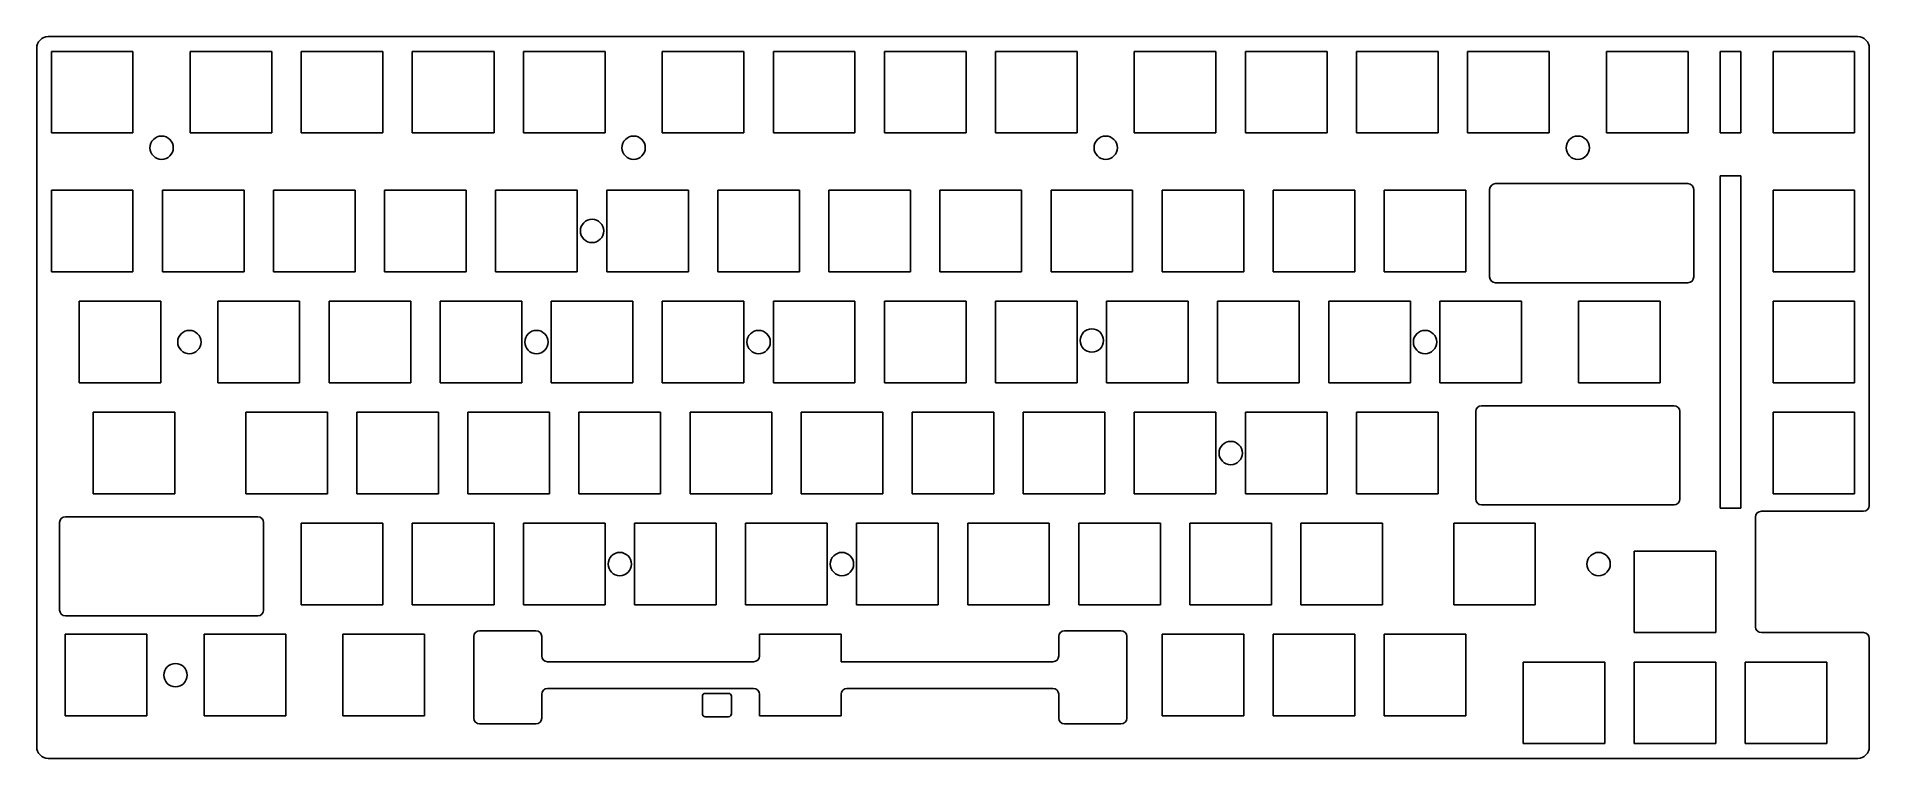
# Model space of a CAD drawing. Extents: x -157 to 157, y -62 to 62.
import ezdxf

# ---------------------------------------------------------------- set-up
doc = ezdxf.new("R2010")
doc.units = 0
doc.layers.add('VISIBLE', color=7, linetype='CONTINUOUS')

msp = doc.modelspace()

# ---------------------------------------------------------------- linework, layer by layer
at = {"layer": 'VISIBLE'}
for p, q in [((-157.16, -59.91), (-157.16, 59.91)), ((-155.16, 61.91), (155.16, 61.91)), ((157.16, -18.52), (157.16, 59.91)), ((-154.64, 59.39), (-154.64, 45.39)), ((-154.64, 59.39), (-140.64, 59.39)), ((-140.64, 59.39), (-140.64, 45.39)), ((-130.82, 59.39), (-130.82, 45.39)), ((-130.82, 59.39), (-116.83, 59.39)), ((-116.83, 59.39), (-116.83, 45.39)), ((-111.78, 59.39), (-111.78, 45.39)), ((-111.78, 59.39), (-97.77, 59.39)), ((-97.77, 59.39), (-97.77, 45.39)), ((-92.73, 59.39), (-92.73, 45.39)), ((-92.73, 59.39), (-78.72, 59.39)), ((-78.72, 59.39), (-78.72, 45.39)), ((-73.68, 59.39), (-73.68, 45.39)), ((-73.68, 59.39), (-59.67, 59.39)), ((-59.67, 59.39), (-59.67, 45.39)), ((-49.86, 59.39), (-49.86, 45.39)), ((-49.86, 59.39), (-35.86, 59.39)), ((-35.86, 59.39), (-35.86, 45.39)), ((-30.81, 59.39), (-30.81, 45.39)), ((-30.81, 59.39), (-16.81, 59.39)), ((-16.81, 59.39), (-16.81, 45.39)), ((-11.76, 59.39), (-11.76, 45.39)), ((-11.76, 59.39), (2.24, 59.39)), ((2.24, 59.39), (2.24, 45.39)), ((7.29, 59.39), (7.29, 45.39)), ((7.29, 59.39), (21.29, 59.39)), ((21.29, 59.39), (21.29, 45.39)), ((31.1, 59.39), (31.1, 45.39)), ((31.1, 59.39), (45.1, 59.39)), ((45.1, 59.39), (45.1, 45.39)), ((50.15, 59.39), (50.15, 45.39)), ((50.15, 59.39), (64.15, 59.39)), ((64.15, 59.39), (64.15, 45.39)), ((69.2, 59.39), (69.2, 45.39)), ((69.2, 59.39), (83.2, 59.39)), ((83.2, 59.39), (83.2, 45.39)), ((88.25, 59.39), (88.25, 45.39)), ((88.25, 59.39), (102.25, 59.39)), ((102.25, 59.39), (102.25, 45.39)), ((112.06, 59.39), (112.06, 45.39)), ((112.06, 59.39), (126.06, 59.39)), ((126.06, 59.39), (126.06, 45.39)), ((131.6, 45.39), (131.6, 59.39)), ((135.1, 59.39), (131.6, 59.39)), ((135.1, 45.39), (135.1, 59.39)), ((140.64, 45.39), (140.64, 59.39)), ((154.64, 59.39), (140.64, 59.39)), ((154.64, 45.39), (154.64, 59.39)), ((-154.64, 45.39), (-140.64, 45.39)), ((-130.82, 45.39), (-116.83, 45.39)), ((-111.78, 45.39), (-97.77, 45.39)), ((-92.73, 45.39), (-78.72, 45.39)), ((-73.68, 45.39), (-59.67, 45.39)), ((-49.86, 45.39), (-35.86, 45.39)), ((-30.81, 45.39), (-16.81, 45.39)), ((-11.76, 45.39), (2.24, 45.39)), ((7.29, 45.39), (21.29, 45.39)), ((31.1, 45.39), (45.1, 45.39)), ((50.15, 45.39), (64.15, 45.39)), ((69.2, 45.39), (83.2, 45.39)), ((88.25, 45.39), (102.25, 45.39)), ((112.06, 45.39), (126.06, 45.39)), ((135.1, 45.39), (131.6, 45.39)), ((154.64, 45.39), (140.64, 45.39)), ((131.6, -18.98), (131.6, 38.02)), ((135.1, 38.02), (131.6, 38.02)), ((135.1, -18.98), (135.1, 38.02)), ((-154.64, 35.58), (-154.64, 21.57)), ((-154.64, 35.58), (-140.64, 35.58)), ((-140.64, 35.58), (-140.64, 21.57)), ((-135.59, 35.58), (-135.59, 21.57)), ((-135.59, 35.58), (-121.59, 35.58)), ((-121.59, 35.58), (-121.59, 21.57)), ((-116.54, 35.58), (-116.54, 21.57)), ((-116.54, 35.58), (-102.54, 35.58)), ((-102.54, 35.58), (-102.54, 21.57)), ((-97.49, 35.58), (-97.49, 21.57)), ((-97.49, 35.58), (-83.49, 35.58)), ((-83.49, 35.58), (-83.49, 21.57)), ((-78.44, 35.58), (-78.44, 21.57)), ((-78.44, 35.58), (-64.44, 35.58)), ((-64.44, 35.58), (-64.44, 21.57)), ((-59.39, 35.58), (-59.39, 21.57)), ((-59.39, 35.58), (-45.39, 35.58)), ((-45.39, 35.58), (-45.39, 21.57)), ((-40.34, 35.58), (-40.34, 21.57)), ((-40.34, 35.58), (-26.34, 35.58)), ((-26.34, 35.58), (-26.34, 21.57)), ((-21.29, 35.58), (-21.29, 21.57)), ((-21.29, 35.58), (-7.29, 35.58)), ((-7.29, 35.58), (-7.29, 21.57)), ((-2.24, 35.58), (-2.24, 21.57)), ((-2.24, 35.58), (11.76, 35.58)), ((11.76, 35.58), (11.76, 21.57)), ((16.81, 35.58), (16.81, 21.57)), ((16.81, 35.58), (30.81, 35.58)), ((30.81, 35.58), (30.81, 21.57)), ((35.86, 35.58), (35.86, 21.57)), ((35.86, 35.58), (49.86, 35.58)), ((49.86, 35.58), (49.86, 21.57)), ((54.91, 35.58), (54.91, 21.57)), ((54.91, 35.58), (68.91, 35.58)), ((68.91, 35.58), (68.91, 21.57)), ((73.96, 35.58), (73.96, 21.57)), ((73.96, 35.58), (87.96, 35.58)), ((87.96, 35.58), (87.96, 21.57)), ((92.04, 20.69), (92.04, 35.69)), ((126.04, 36.69), (93.04, 36.69)), ((127.04, 20.69), (127.04, 35.69)), ((140.64, 35.58), (140.64, 21.57)), ((140.64, 35.58), (154.64, 35.58)), ((154.64, 35.58), (154.64, 21.57)), ((-154.64, 21.57), (-140.64, 21.57)), ((-135.59, 21.57), (-121.59, 21.57)), ((-116.54, 21.57), (-102.54, 21.57)), ((-97.49, 21.57), (-83.49, 21.57)), ((-78.44, 21.57), (-64.44, 21.57)), ((-59.39, 21.57), (-45.39, 21.57)), ((-40.34, 21.57), (-26.34, 21.57)), ((-21.29, 21.57), (-7.29, 21.57)), ((-2.24, 21.57), (11.76, 21.57)), ((16.81, 21.57), (30.81, 21.57)), ((35.86, 21.57), (49.86, 21.57)), ((54.91, 21.57), (68.91, 21.57)), ((73.96, 21.57), (87.96, 21.57)), ((126.04, 19.69), (93.04, 19.69)), ((140.64, 21.57), (154.64, 21.57)), ((-149.88, 16.52), (-149.88, 2.52)), ((-149.88, 16.52), (-135.88, 16.52)), ((-135.88, 16.52), (-135.88, 2.52)), ((-126.06, 16.52), (-126.06, 2.52)), ((-126.06, 16.52), (-112.06, 16.52)), ((-112.06, 16.52), (-112.06, 2.52)), ((-107.01, 16.52), (-107.01, 2.52)), ((-107.01, 16.52), (-93.01, 16.52)), ((-93.01, 16.52), (-93.01, 2.52)), ((-87.96, 16.52), (-87.96, 2.52)), ((-87.96, 16.52), (-73.96, 16.52)), ((-73.96, 16.52), (-73.96, 2.52)), ((-68.91, 16.52), (-68.91, 2.52)), ((-68.91, 16.52), (-54.91, 16.52)), ((-54.91, 16.52), (-54.91, 2.52)), ((-49.86, 16.52), (-49.86, 2.52)), ((-49.86, 16.52), (-35.86, 16.52)), ((-35.86, 16.52), (-35.86, 2.52)), ((-30.81, 16.52), (-30.81, 2.52)), ((-30.81, 16.52), (-16.81, 16.52)), ((-16.81, 16.52), (-16.81, 2.52)), ((-11.76, 16.52), (-11.76, 2.52)), ((-11.76, 16.52), (2.24, 16.52)), ((2.24, 16.52), (2.24, 2.52)), ((7.29, 16.52), (7.29, 2.52)), ((7.29, 16.52), (21.29, 16.52)), ((21.29, 16.52), (21.29, 2.52)), ((26.34, 16.52), (26.34, 2.52)), ((26.34, 16.52), (40.34, 16.52)), ((40.34, 16.52), (40.34, 2.52)), ((45.39, 16.52), (45.39, 2.52)), ((45.39, 16.52), (59.39, 16.52)), ((59.39, 16.52), (59.39, 2.52)), ((64.44, 16.52), (64.44, 2.52)), ((64.44, 16.52), (78.44, 16.52)), ((78.44, 16.52), (78.44, 2.52)), ((83.49, 16.52), (83.49, 2.52)), ((83.49, 16.52), (97.49, 16.52)), ((97.49, 16.52), (97.49, 2.52)), ((107.3, 16.52), (107.3, 2.52)), ((107.3, 16.52), (121.3, 16.52)), ((121.3, 16.52), (121.3, 2.52)), ((140.64, 16.52), (140.64, 2.52)), ((140.64, 16.52), (154.64, 16.52)), ((154.64, 16.52), (154.64, 2.52)), ((-149.88, 2.52), (-135.88, 2.52)), ((-126.06, 2.52), (-112.06, 2.52)), ((-107.01, 2.52), (-93.01, 2.52)), ((-87.96, 2.52), (-73.96, 2.52)), ((-68.91, 2.52), (-54.91, 2.52)), ((-49.86, 2.52), (-35.86, 2.52)), ((-30.81, 2.52), (-16.81, 2.52)), ((-11.76, 2.52), (2.24, 2.52)), ((7.29, 2.52), (21.29, 2.52)), ((26.34, 2.52), (40.34, 2.52)), ((45.39, 2.52), (59.39, 2.52)), ((64.44, 2.52), (78.44, 2.52)), ((83.49, 2.52), (97.49, 2.52)), ((107.3, 2.52), (121.3, 2.52)), ((140.64, 2.52), (154.64, 2.52)), ((-147.49, -2.53), (-147.49, -16.53)), ((-147.49, -2.53), (-133.49, -2.53)), ((-133.49, -2.53), (-133.49, -16.53)), ((-121.3, -2.53), (-121.3, -16.53)), ((-121.3, -2.53), (-107.3, -2.53)), ((-107.3, -2.53), (-107.3, -16.53)), ((-102.25, -2.53), (-102.25, -16.53)), ((-102.25, -2.53), (-88.25, -2.53)), ((-88.25, -2.53), (-88.25, -16.53)), ((-83.2, -2.53), (-83.2, -16.53)), ((-83.2, -2.53), (-69.2, -2.53)), ((-69.2, -2.53), (-69.2, -16.53)), ((-64.15, -2.53), (-64.15, -16.53)), ((-64.15, -2.53), (-50.15, -2.53)), ((-50.15, -2.53), (-50.15, -16.53)), ((-45.1, -2.53), (-45.1, -16.53)), ((-45.1, -2.53), (-31.1, -2.53)), ((-31.1, -2.53), (-31.1, -16.53)), ((-26.05, -2.53), (-26.05, -16.53)), ((-26.05, -2.53), (-12.05, -2.53)), ((-12.05, -2.53), (-12.05, -16.53)), ((-7, -2.53), (-7, -16.53)), ((-7, -2.53), (7, -2.53)), ((7, -2.53), (7, -16.53)), ((12.05, -2.53), (12.05, -16.53)), ((12.05, -2.53), (26.05, -2.53)), ((26.05, -2.53), (26.05, -16.53)), ((31.1, -2.53), (31.1, -16.53)), ((31.1, -2.53), (45.1, -2.53)), ((45.1, -2.53), (45.1, -16.53)), ((50.15, -2.53), (50.15, -16.53)), ((50.15, -2.53), (64.15, -2.53)), ((64.15, -2.53), (64.15, -16.53)), ((69.2, -2.53), (69.2, -16.53)), ((69.2, -2.53), (83.2, -2.53)), ((83.2, -2.53), (83.2, -16.53)), ((89.66, -17.41), (89.66, -2.41)), ((123.66, -1.41), (90.66, -1.41)), ((124.66, -17.41), (124.66, -2.41)), ((140.64, -2.53), (140.64, -16.53)), ((140.64, -2.53), (154.64, -2.53)), ((154.64, -2.53), (154.64, -16.53)), ((-147.49, -16.53), (-133.49, -16.53)), ((-121.3, -16.53), (-107.3, -16.53)), ((-102.25, -16.53), (-88.25, -16.53)), ((-83.2, -16.53), (-69.2, -16.53)), ((-64.15, -16.53), (-50.15, -16.53)), ((-45.1, -16.53), (-31.1, -16.53)), ((-26.05, -16.53), (-12.05, -16.53)), ((-7, -16.53), (7, -16.53)), ((12.05, -16.53), (26.05, -16.53)), ((31.1, -16.53), (45.1, -16.53)), ((50.15, -16.53), (64.15, -16.53)), ((69.2, -16.53), (83.2, -16.53)), ((123.66, -18.41), (90.66, -18.41)), ((140.64, -16.53), (154.64, -16.53)), ((-153.23, -36.46), (-153.23, -21.46)), ((-119.23, -20.46), (-152.23, -20.46)), ((-118.23, -36.46), (-118.23, -21.46)), ((-111.78, -21.57), (-111.78, -35.58)), ((-111.78, -21.57), (-97.77, -21.57)), ((-97.77, -21.57), (-97.77, -35.58)), ((-92.73, -21.57), (-92.73, -35.58)), ((-92.73, -21.57), (-78.72, -21.57)), ((-78.72, -21.57), (-78.72, -35.58)), ((-73.68, -21.57), (-73.68, -35.58)), ((-73.68, -21.57), (-59.67, -21.57)), ((-59.67, -21.57), (-59.67, -35.58)), ((-54.62, -21.57), (-54.62, -35.58)), ((-54.62, -21.57), (-40.62, -21.57)), ((-40.62, -21.57), (-40.62, -35.58)), ((-35.58, -21.57), (-35.58, -35.58)), ((-35.58, -21.57), (-21.57, -21.57)), ((-21.57, -21.57), (-21.57, -35.58)), ((-16.53, -21.57), (-16.53, -35.58)), ((-16.53, -21.57), (-2.53, -21.57)), ((-2.53, -21.57), (-2.53, -35.58)), ((2.52, -21.57), (2.52, -35.58)), ((2.52, -21.57), (16.52, -21.57)), ((16.52, -21.57), (16.52, -35.58)), ((21.57, -21.57), (21.57, -35.58)), ((21.57, -21.57), (35.58, -21.57)), ((35.58, -21.57), (35.58, -35.58)), ((40.62, -21.57), (40.62, -35.58)), ((40.62, -21.57), (54.62, -21.57)), ((54.62, -21.57), (54.62, -35.58)), ((59.68, -21.57), (59.68, -35.58)), ((59.68, -21.57), (73.68, -21.57)), ((73.68, -21.57), (73.68, -35.58)), ((85.87, -21.57), (85.87, -35.58)), ((85.87, -21.57), (99.87, -21.57)), ((99.87, -21.57), (99.87, -35.58)), ((135.1, -18.98), (131.6, -18.98)), ((137.64, -20.52), (137.64, -39.34)), ((138.64, -19.52), (156.16, -19.52)), ((116.83, -26.34), (116.83, -40.34)), ((116.83, -26.34), (130.82, -26.34)), ((130.82, -26.34), (130.82, -40.34)), ((-119.23, -37.46), (-152.23, -37.46)), ((-111.78, -35.58), (-97.77, -35.58)), ((-92.73, -35.58), (-78.72, -35.58)), ((-73.68, -35.58), (-59.67, -35.58)), ((-54.62, -35.58), (-40.62, -35.58)), ((-35.58, -35.58), (-21.57, -35.58)), ((-16.53, -35.58), (-2.53, -35.58)), ((2.52, -35.58), (16.52, -35.58)), ((21.57, -35.58), (35.58, -35.58)), ((40.62, -35.58), (54.62, -35.58)), ((59.68, -35.58), (73.68, -35.58)), ((85.87, -35.58), (99.87, -35.58)), ((-152.26, -40.62), (-152.26, -54.62)), ((-152.26, -40.62), (-138.26, -40.62)), ((-138.26, -40.62), (-138.26, -54.62)), ((-128.44, -40.62), (-128.44, -54.62)), ((-128.44, -40.62), (-114.44, -40.62)), ((-114.44, -40.62), (-114.44, -54.62)), ((-104.63, -40.62), (-104.63, -54.62)), ((-104.63, -40.62), (-90.63, -40.62)), ((-90.63, -40.62), (-90.63, -54.62)), ((-71.53, -40.01), (-81.19, -40.01)), ((-33.19, -40.62), (-33.19, -44.33)), ((-33.19, -40.62), (-19.19, -40.62)), ((-19.19, -40.62), (-19.19, -45.33)), ((28.81, -40.01), (19.14, -40.01)), ((35.86, -40.62), (35.86, -54.62)), ((35.86, -40.62), (49.86, -40.62)), ((49.86, -40.62), (49.86, -54.62)), ((54.91, -40.62), (54.91, -54.62)), ((54.91, -40.62), (68.91, -40.62)), ((68.91, -40.62), (68.91, -54.62)), ((73.96, -40.62), (73.96, -54.62)), ((73.96, -40.62), (87.96, -40.62)), ((87.96, -40.62), (87.96, -54.62)), ((116.83, -40.34), (130.82, -40.34)), ((138.64, -40.34), (156.16, -40.34)), ((-82.19, -55.01), (-82.19, -41.01)), ((-70.53, -44.33), (-70.53, -41.01)), ((18.14, -44.33), (18.14, -41.01)), ((29.81, -55.01), (29.81, -41.01)), ((157.16, -59.91), (157.16, -41.34)), ((-69.53, -45.33), (-34.19, -45.33)), ((17.14, -45.33), (-19.19, -45.33)), ((97.78, -45.39), (97.78, -59.39)), ((97.78, -45.39), (111.78, -45.39)), ((111.78, -45.39), (111.78, -59.39)), ((116.83, -45.39), (116.83, -59.39)), ((116.83, -45.39), (130.82, -45.39)), ((130.82, -45.39), (130.82, -59.39)), ((135.88, -45.39), (135.88, -59.39)), ((135.88, -45.39), (149.88, -45.39)), ((149.88, -45.39), (149.88, -59.39)), ((-34.19, -49.92), (-69.53, -49.92)), ((-18.19, -49.92), (17.14, -49.92)), ((-70.53, -55.01), (-70.53, -50.92)), ((-42.99, -54.26), (-42.99, -51.26)), ((-38.49, -50.76), (-42.49, -50.76)), ((-37.99, -54.26), (-37.99, -51.26)), ((-33.19, -50.92), (-33.19, -54.62)), ((-19.19, -50.92), (-19.19, -54.62)), ((18.14, -55.01), (18.14, -50.92)), ((-152.26, -54.62), (-138.26, -54.62)), ((-128.44, -54.62), (-114.44, -54.62)), ((-104.63, -54.62), (-90.63, -54.62)), ((-71.53, -56.01), (-81.19, -56.01)), ((-38.49, -54.76), (-42.49, -54.76)), ((-33.19, -54.62), (-19.19, -54.62)), ((28.81, -56.01), (19.14, -56.01)), ((35.86, -54.62), (49.86, -54.62)), ((54.91, -54.62), (68.91, -54.62)), ((73.96, -54.62), (87.96, -54.62)), ((97.78, -59.39), (111.78, -59.39)), ((116.83, -59.39), (130.82, -59.39)), ((135.88, -59.39), (149.88, -59.39)), ((-155.16, -61.91), (155.16, -61.91))]:
    msp.add_line(p, q, dxfattribs=at)
for centre in [(-135.73, 42.86), (-54.77, 42.86), (26.19, 42.86), (107.16, 42.86), (-61.91, 28.57), (-130.97, 9.52), (-71.44, 9.52), (-33.34, 9.52), (23.81, 9.77), (80.96, 9.52), (47.63, -9.53), (-57.15, -28.58), (-19.05, -28.58), (110.73, -28.58), (-133.35, -47.63)]:
    msp.add_circle(centre, 2, dxfattribs=at)
for centre, radius, start, end in [((-155.16, 59.91), 2, 90, 180), ((155.16, 59.91), 2, 0, 90), ((93.04, 35.69), 1, 90, 180), ((126.04, 35.69), 1, 0, 90), ((93.04, 20.69), 1, 180, 270), ((126.04, 20.69), 1, 270, 0), ((90.66, -2.41), 1, 90, 180), ((123.66, -2.41), 1, 0, 90), ((90.66, -17.41), 1, 180, 270), ((123.66, -17.41), 1, 270, 0), ((156.16, -18.52), 1, 270, 0), ((-152.23, -21.46), 1, 90, 180), ((-119.23, -21.46), 1, 0, 90), ((138.64, -20.52), 1, 90, 180), ((-152.23, -36.46), 1, 180, 270), ((-119.23, -36.46), 1, 270, 0), ((-81.19, -41.01), 1, 90, 180), ((-71.53, -41.01), 1, 0, 90), ((19.14, -41.01), 1, 90, 180), ((28.81, -41.01), 1, 0, 90), ((138.64, -39.34), 1, 180, 270), ((156.16, -41.34), 1, 0, 90), ((-69.53, -44.33), 1, 180, 270), ((-34.19, -44.33), 1, 270, 0), ((17.14, -44.33), 1, 270, 0), ((-69.53, -50.92), 1, 90, 180), ((-34.19, -50.92), 1, 0, 90), ((-18.19, -50.92), 1, 90, 180), ((17.14, -50.92), 1, 0, 90), ((-42.49, -51.26), 0.5, 90, 180), ((-38.49, -51.26), 0.5, 0, 90), ((-81.19, -55.01), 1, 180, 270), ((-71.53, -55.01), 1, 270, 0), ((-42.49, -54.26), 0.5, 180, 270), ((-38.49, -54.26), 0.5, 270, 0), ((19.14, -55.01), 1, 180, 270), ((28.81, -55.01), 1, 270, 0), ((-155.16, -59.91), 2, 180, 270), ((155.16, -59.91), 2, 270, 0)]:
    msp.add_arc(centre, radius, start, end, dxfattribs=at)

doc.saveas('drawing.dxf')
